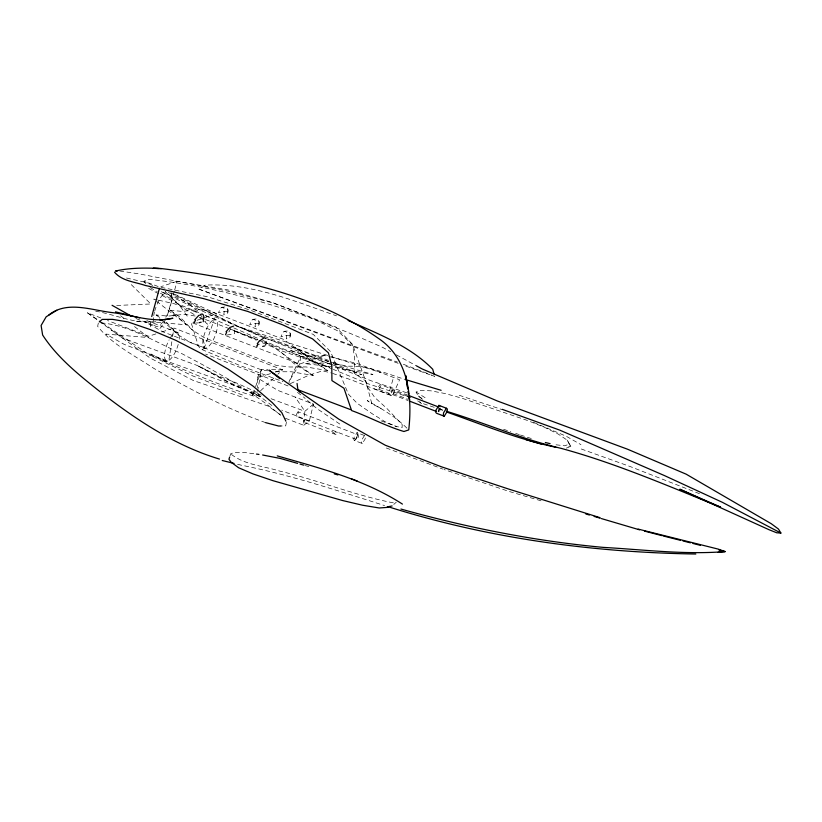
<?xml version="1.0" encoding="UTF-8"?>
<svg xmlns="http://www.w3.org/2000/svg" width="822" height="822" viewBox="0 0 822 822"><rect width="100%" height="100%" fill="white"/><g stroke="black" fill="none" stroke-linecap="round" stroke-linejoin="round"><path stroke-width="0.62" stroke-dasharray="4.11 3.08" d="M150.405 326.817L150.58 322.08M288.995 383.381L289.159 381.295L300.811 356.543L324.351 355.505L327.793 356.286M285.45 418.295L303.75 425.293L304.87 411.308L295.18 397.088L277.702 390.347L257.307 377.822L261.509 369.623L267.684 369.664M227.406 311.754L223.563 311.589L218.477 312.822L220.409 308.404L221.714 307.325L222.937 307.243L223.882 308.158L224.406 309.945L223.779 314.857L227.571 313.131L227.622 309.391M228.013 312.329L228.208 310.141L226.841 307.695L225.197 306.945L221.714 307.325M258.632 323.755L254.799 323.601L249.713 324.834L251.635 320.416L252.95 319.337L254.162 319.255L255.108 320.169L255.632 321.957L255.005 326.868L258.796 325.142L258.848 321.392M259.238 324.33L259.433 322.152L258.077 319.707L256.433 318.957L252.95 319.337M289.868 335.766L286.035 335.612L280.949 336.845L282.871 332.427L284.176 331.348L285.398 331.266L286.344 332.18L286.868 333.968L286.241 338.88L290.032 337.154L290.084 333.403M290.474 336.342L290.669 334.164L289.303 331.718L287.659 330.968L284.176 331.348M202.304 349.36L204.072 348.631L204.473 344.439L202.027 336.681M438.136 411.884L439.061 408.493M440.561 407.989L439.636 411.38M265.712 345.713L266.328 340.801L264.859 338.099M171.839 341.736L169.024 359.193M172.589 336.743L173.915 328.019L282.511 369.777L277.928 374.164M300.811 356.543L299.629 364.074L289.159 381.295M257.553 391.334L261.509 369.623L255.005 388.354M286.405 422.251L285.696 425.899L280.97 425.981M303.75 425.293L309.349 420.936L313.48 404.126L295.18 397.088M174.356 291.142L167 316.614M174.685 289.909L177.038 281.319L227.684 289.868L272.154 302.434L335.787 326.94L352.525 344.326L368.061 387.799L374.668 397.365L387.224 408.811L402.215 424.635L402.071 427.635L396.502 426.536L378.819 420.032M328.934 356.553L357.734 363.704L399.574 379.774L392.495 395.742L388.405 394.611L393.563 377.462M229.985 455.984L230.663 453.806L234.393 452.419L245.316 452.593L255.241 453.929M257.718 393.789L253.464 396.029L252.57 395.372L254.604 389.515M204.072 348.631L216.309 313.747L174.521 294.122M252.57 395.372L253.207 393.841L257.327 392.546L260.286 396.677L273.603 406.808M438.311 411.76L439.606 408.77M230.622 328.358L229.184 331.667L226.338 332.961M165.941 318.844L161.338 326.889L158.214 330.31M187.817 305.763L188.916 303.832L172.826 294.471L167.215 291.995M298.088 411.771L296.372 414.514L296.783 416.559L356.748 439.616L358.464 436.862L358.053 434.828L298.088 411.771L298.499 413.805L296.783 416.559M303.493 422.128C306.216 419.292 302.455 419.117 303.493 422.128L336.804 434.941L331.769 431.529L337.534 432.28M408.257 395.331L380.031 384.48L378.315 387.234L378.726 389.279L408.123 400.581M378.726 389.279L380.442 386.525L380.031 384.48M407.527 396.163L392.053 390.224L391.108 391.745L391.323 392.885L407.989 399.287M391.323 392.885L392.279 391.354L392.053 390.224M358.053 434.828L356.337 437.571L356.748 439.616M354.796 440.633L357.652 436.05L357.909 433.4L356.974 432.649L354.118 437.232L353.861 439.883L354.796 440.633L362.286 443.51L365.153 438.927L365.41 436.287L364.475 435.537L356.974 432.649M364.475 435.537L361.618 440.109L361.361 442.76L362.286 443.51M260.533 390.83L277.014 375.038M393.769 504.461L396.266 502.211M313.48 404.126L304.87 411.308L269.729 398.218M398.156 363.303L199.078 289.2L205.171 285.121C250.628 282.819 294.389 300.914 336.527 315.853M256.618 345.404L259.464 344.11M422.662 399.297L418.203 396.019L416.107 392.063L420.7 390.388L430.841 390.82L445.257 393.574L461.697 398.125L527.025 420.33L544.226 427.193L558.302 434.129L567.221 440.171L570.817 446.469L566.307 448.103M568.711 446.48L570.817 446.469L569.317 444.127L564.724 445.801L553.699 444.527M324.351 355.505L299.629 364.074L191.033 322.316L198.379 345.918L200.229 348.805L238.945 365.122L282.922 381.655M197.054 320.282L201.863 318.648M203.065 318.237L216.309 313.747M177.038 281.319L160.855 286.703M155.913 333.907L148.71 336.26L107.518 320.498M161.913 331.944L173.915 328.019M270.51 373.609L257.307 377.822L257.327 387.635M275.308 372.068L282.511 369.777L268.928 369.674M155.82 321.721C135.507 324.464 115.666 314.6 95.742 311.219M290.3 383.648L308.291 375.5L322.522 370.835L331.43 372.993M167.4 360.981L165.14 361.588L150.58 353.809M173.021 315.576L167.976 316.141L156.139 314.949L159.889 318.32M176.812 315.155L184.385 314.302L197.27 316.367M136.349 321.33L141.846 321.073M116.693 305.465L150.827 303.976L129.403 282.768M195.872 323.025L198.153 322.923M227.108 335.037L234.476 333.701L235.102 328.79L234.578 327.012M275.627 371.729L291.584 371.78L313.233 375.49L269.226 344.038L262.146 341.315M175.959 315.278L170.318 310.233L182.165 311.415L198.575 309.575L211.449 311.641L283.415 339.311L327.783 370.65L306.123 366.941L289.817 367.002L276.284 365.389L204.318 337.719L192.872 330.434L176.894 316.121M268.249 370.845L262.095 370.116L190.129 342.445L178.682 335.15L163.65 321.69M119.755 271.003L139.298 273.911L226.923 290.926L273.284 303.02L308.394 316.511L337.339 330.68L352.494 344.808L354.672 358.043L354.261 373.178L365.749 381.018L371.863 403.797C384.799 410.075 396.903 418.213 407.137 428.354M393.368 502.848C354.816 495.44 318.165 480.151 279.942 471.16C263.646 465.93 244.165 464.954 230.663 453.806M161.03 287.32L207.165 296.701L249.683 309.915L313.316 334.42L330.567 351.641L348.497 394.313L357.087 403.212L372.274 413.795L385.282 421.84L396.502 426.536M126.496 278.021L149.738 283.292L158.112 286.508M157.392 299.917L153.765 299.095L186.861 324.803L144.179 321.361L162.335 331.595L204.195 347.685M158.605 300.194L174.326 303.76L199.438 313.418M237.609 464.286L241.154 465.17C289.94 474.849 337.246 490.498 384.573 505.571M253.464 396.029C221.55 385.908 190.529 372.828 159.92 359.276M304.9 465.488L309.802 466.886M328.687 361.598L289.344 350.131L361.639 374.678L333.064 363.334M329.92 361.957L372.952 374.503L329.108 366.365L304.592 363.632C319.419 361.865 334.246 363.663 348.867 366.222C368.39 365.626 386.556 373.609 404.814 379.363M541.051 500.804L509.311 491.525L443.962 469.485M199.078 289.2L397.386 362.029M431.231 375.212L434.663 376.301L431.221 374.894M459.2 395.279L501.821 409.51M170.781 292.714L236.233 325.954L330.095 356.234M331.307 356.625L381.285 372.746M410.815 397.714L368.462 383.895L333.352 369.427M520.501 435.023L532.296 438.856M434.201 407.301L424.471 404.136L417.638 400.92M439.071 408.883L442.729 410.075M263.338 337.688C228.341 322.193 194.177 304.356 158.297 290.598M264.55 338.099L297.358 349.145L328.307 361.444M406.664 392.782L371.03 380.761L333.095 365.492M503.567 429.269L510.822 431.735M515.661 433.379L519.298 434.612M332.612 373.404L352.782 380.442L388.405 394.611M430.112 374.811L404.044 365.451M581.288 448.997L630.382 466.629L701.587 494.525M102.185 322.82L149.316 354.899L261.304 395.177M328.615 360.426L236.233 325.954M333.372 362.183L336.938 363.499M265.609 422.631C226.256 408.678 189.255 388.94 153.231 368.009C134.048 355.289 112.347 344.593 97.664 326.375L98.383 322.727C128.037 324.094 155.625 342.466 182.371 353.912C216.463 372.027 251.09 390.255 280.692 415.336M386.278 447.98L442.75 469.074M403.366 364.28L430.07 374.421M257.882 339.907L233.006 330.423L256.33 340.216M259.064 340.359L329.899 367.455L281.997 350.994L261.006 342.178M374.205 388.744L392.495 395.742M280.271 414.658L267.828 405.945L193.334 380.514L150.128 358.012L87.512 312.843L101.64 318.248M205.418 315.72L216.176 319.85A15.238 5.322 -69 0 1 210.935 343.76A15.238 5.322 -69 0 1 203.445 337.698A15.238 5.322 -69 0 1 216.176 319.85M199.623 317.271L204.339 319.09M205.521 319.542L229.112 328.615M230.294 329.067L257.43 339.496M146.84 320.631L177.932 332.591M135.959 318.535L155.091 325.892M288.039 385.939L205.695 354.097M165.941 360.416L124.091 344.326L105.925 334.102L148.618 337.534L133.575 325.851M242.408 394.971L192.266 375.726L149.316 354.899M309.349 420.936L281.74 410.116M331.903 365.019C274.394 341.294 216.063 319.028 160.372 291.265M262.639 340.37L332.18 368.944M198.657 312.565L180.789 305.065L159.725 294.276M533.591 422.364L566.204 436.225L580.948 444.651M229.102 325.861L205.706 315.638M233.715 327.865L259.084 338.911M257.327 392.546L236.51 382.99L217.84 375.695L197.352 365.513L122.386 337.955L111.176 330.043M438.712 408.493L443.14 410.599M152.676 285.46L144.014 281.227L148.001 279.223C229.718 287.669 308.209 313.963 382.826 347.48L390.717 351.785M158.646 293.752L146.881 287.495M425.087 397.684L416.107 392.063M160.434 293.279L174.798 300.554L182.35 307.572L195.317 315.206M396.348 354.857L416.62 365.934M150.2 287.608L157.218 291.584M199.643 317.754L202.89 319.666M327.783 370.65L308.414 358.587L295.18 347.429M313.233 375.49L293.865 363.427L280.99 352.145M381.069 408.534L367.187 400.561L371.863 403.797M418.203 396.019L424.224 399.913M419.61 402.287L421.624 403.653M339.784 424.06L316.943 408.616L303.359 396.903M87.512 312.843L101.137 322.111M170.318 310.233L180.491 317.508L192.872 330.434M156.139 314.949L161.225 318.597M297.472 392.351L302.373 396.142M120.536 315.73L125.55 319.624M188.916 303.832L197.773 311.004L199.253 313.038M165.356 291.707L180.635 306.914L187.334 316.326M204.678 321.474L207.37 324.187L205.151 321.145M166.311 322.234L178.682 335.15M145.843 283.6L144.014 281.227L144.847 283.282M199.982 314.045L202.202 317.087M567.221 440.171L569.317 444.127M171.572 294.101A19.05 6.648 -69 0 1 165.849 317.241M163.27 321.31A19.05 6.648 -69 0 1 153.591 322.892M153.375 321.053A19.05 6.648 -69 0 1 153.467 317.703M153.735 315.627A19.05 6.648 -69 0 1 154.423 312.257M154.721 311.117A19.05 6.648 -69 0 1 156.704 305.26M157.177 304.13A19.05 6.648 -69 0 1 165.808 291.605M170.236 337.945A15.238 5.322 -69 0 1 179.227 339.137M178.22 344.408A15.238 5.322 -69 0 1 166.301 360.653A15.238 5.322 -69 0 1 169.137 339.846M260.286 396.677L232.667 384.768L197.352 365.513L230.417 382.888L260.286 396.677"/><path stroke-width="1.23" d="M203.24 321.7L203.866 316.778L203.342 315.001L202.397 314.076L201.174 314.168L199.869 315.247M151.721 316.521L159.447 288.296M229.636 457.063L228.948 459.241L231.167 462.241L238.596 467.739L252.991 473.914L273.079 480.716L342.712 500.567L362.543 505.222L379.25 507.975L388.457 507.318M195.482 320.087L194.321 322.769L193.715 322.193M225.547 334.78L226.718 332.088M256.783 346.781L257.954 344.099M194.793 319.717L198.832 315.371M226.029 331.718L230.068 327.382L233.633 326.087M257.255 343.73L259.053 341.336L263.646 338.181M444.24 416.23L447.096 411.647L447.353 408.996L446.418 408.246L438.927 405.369L436.071 409.942L435.814 412.593L436.739 413.353L444.24 416.23L443.305 415.48L443.561 412.829L446.418 408.246M99.328 321.895L102.185 319.409L112.511 319.368L127.852 321.916L150.508 329.653L175.713 340.298L201.637 353.666L228.023 369.109L253.104 386.155L272.288 402.626L281.73 412.562L285.892 421.172M56.79 310.264L46.186 316.778L41.1 325.491L42.631 335.037C56.995 357.149 77.761 373.959 98.167 390.214C134.921 418.932 174.459 445.514 219.495 459.087M48.878 314.929C67.127 300.42 91.54 310.243 112.1 312.576C132.311 314.918 152.43 323.169 172.867 318.248L160.249 320.159M199.171 322.676L201.205 322.183M262.66 346.452L264.694 345.959M387.224 506.897L392.115 505.962M160.177 320.159L162.571 319.768M173.021 315.576L175.548 315.288M718.038 552.322L725.179 551.593L718.212 549.106L638.129 529.091M117.515 270.9L115.532 271.024C130.595 267.582 146.141 267.818 161.482 268.589C238 277.836 317.22 294.564 381.018 340.195C408.904 360.724 412.264 398.136 408.75 429.906L403.951 431.499C385.919 426.186 369.294 416.939 351.59 410.548L343.986 388.251L331.924 380.607L331.769 365.667L328.41 352.823L312.586 338.911L282.984 324.967L247.884 311.476L203.722 298.653L145.33 285.47C134.911 281.864 121.995 281.134 114.535 272.164M280.97 425.981L278.607 426.022L265.609 422.631M158.625 268.496L153.18 268.332L161.482 268.589M695.823 554.018C591.758 552.405 487.59 538.225 388.22 506.742M416.62 365.934L422.261 369.006L497.372 400.992L627.525 449.213L686.164 474.171L771.283 523.727L778.444 529.049L780.9 533.046L776.718 532.79L768.95 529.676L679.815 489.234L720.534 507.102M256.485 454.093L258.961 454.432M262.629 454.998L280.425 458.481L297.564 463.382M555.939 447.271C518.405 439.482 482.678 424.697 446.603 412.017M115.512 311.836L139.658 317.878M545.346 442.503L550.113 443.654M222.238 460.495L234.054 463.413M663.128 535.944L680.503 540.331M682.99 540.958L690.429 542.828M692.915 543.455L700.365 545.335M718.973 550.031L725.179 551.593C684.562 554.86 643.893 549.671 603.358 547.39C534.875 541.102 467.112 527.59 400.93 509.044M644.52 531.125L661.885 535.625M300.009 464.081L303.678 465.139M334.277 473.893L337.945 474.941M277.23 455.871C320.19 468.232 364.475 479.586 402.431 504.092M525.946 439.595L541.266 444.086M601.344 518.559L639.557 529.841M585.809 513.956L589.395 515.024M594.172 516.432L600.152 518.199M406.017 379.733L441.147 390.316M599.947 517.644L508.335 488.956L441.65 466.875L385.364 445.267L338.746 419.128L268.948 370.095L279.799 378.634M446.377 411.257C484.898 422.929 521.888 439.215 561.159 448.37C615.77 463.248 668.091 485.956 720.524 507.143M502.283 409.356L559.741 430.122L664.669 475.681L722.312 502.293L780.9 533.046M350.532 409.613L297.472 389.566M409.428 395.783L438.825 407.085M409.294 401.033L436.338 411.432M351.405 478.794L357.251 481.045M348.138 320.477C377.73 333.66 409.592 345.764 432.732 369.253L434.016 373.948M112.059 305.291L131.52 316.254M438.927 405.369L439.852 406.119M299.896 392.053L297.821 389.135L297.061 383.473M406.541 380.494L405.698 375.551L407.794 388.929L406.541 380.494M408.565 393.789L408.174 391.364L408.585 393.82M409.52 399.872L408.945 396.225L409.52 399.872"/></g></svg>
